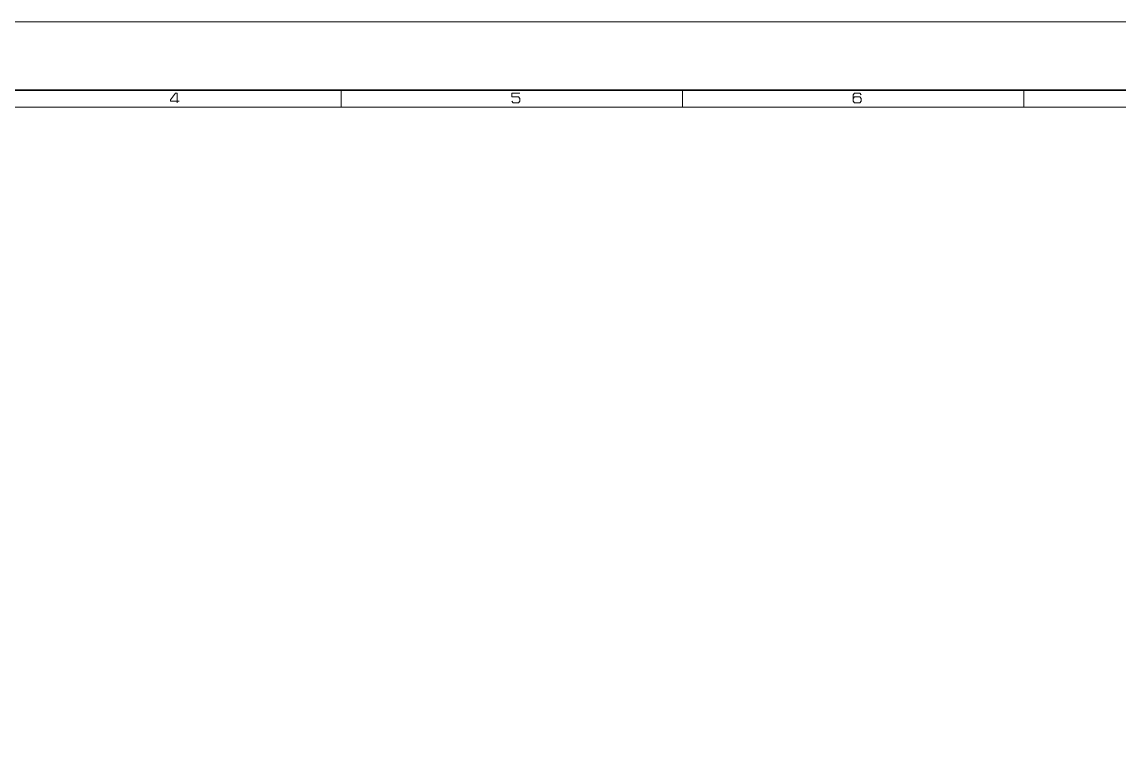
# Model space of a CAD drawing. Header units: millimetres. Extents: x 0 to 174, y 0 to 33.
# Drawn here: x 12.85 to 25.51, y 24.68 to 33.11 of the extents above; entities that cross this region are included whole.
import ezdxf

# ---------------------------------------------------------------- set-up
doc = ezdxf.new("R2010")
doc.units = ezdxf.units.MM
doc.layers.add('PDF_Geomertry', color=7, linetype='Continuous', true_color=0x405f80)

msp = doc.modelspace()

# ---------------------------------------------------------------- linework, layer by layer
at = {"layer": 'PDF_Geomertry', "color": 7, "lineweight": 13}
for points in [[(0, 33.111), (173.622, 33.111)], [(14.643, 32.179), (14.643, 32.288), (14.626, 32.288), (14.567, 32.213), (14.567, 32.196), (14.668, 32.196)], [(16.535, 32.127), (16.535, 32.324)], [(18.597, 32.288), (18.504, 32.288), (18.504, 32.246), (18.58, 32.246), (18.597, 32.229), (18.597, 32.196), (18.58, 32.179), (18.521, 32.179), (18.504, 32.196)], [(20.473, 32.127), (20.473, 32.324)], [(22.534, 32.272), (22.517, 32.288), (22.458, 32.288), (22.441, 32.272), (22.441, 32.196), (22.458, 32.179), (22.517, 32.179), (22.534, 32.196), (22.534, 32.229), (22.517, 32.246), (22.458, 32.246), (22.441, 32.229)], [(24.409, 32.127), (24.409, 32.324)]]:
    msp.add_lwpolyline(points, dxfattribs=at)
at = {"layer": 'PDF_Geomertry', "color": 7, "lineweight": 35}
msp.add_lwpolyline([(0.787, 0.788), (0.787, 32.324), (172.835, 32.324), (172.835, 0.788)], close=True, dxfattribs=at)
at = {"layer": 'PDF_Geomertry', "color": 7, "lineweight": 13}
msp.add_lwpolyline([(0.984, 0.985), (0.984, 32.127), (172.638, 32.127), (172.638, 0.985)], close=True, dxfattribs=at)

doc.saveas('drawing.dxf')
